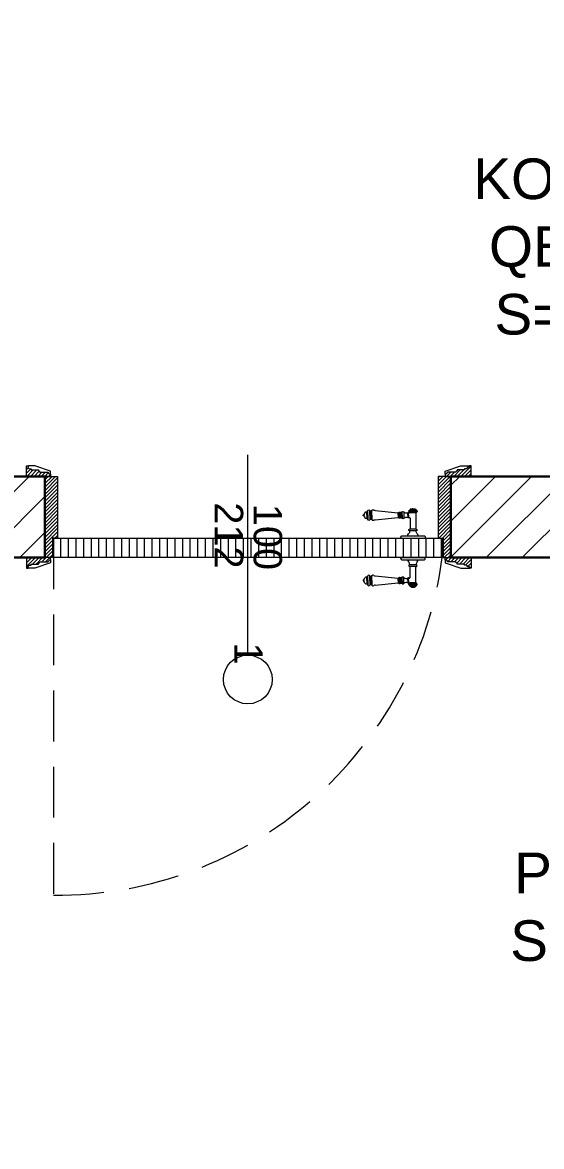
# Model space of a CAD drawing. Header units: centimetres. Extents: x 92587 to 105438, y -55119 to -48334.
# Drawn here: x 94348.6 to 94476.5, y -51627.3 to -51350.6 of the extents above; entities that cross this region are included whole.
import ezdxf

# ---------------------------------------------------------------- set-up
doc = ezdxf.new("R2010")
doc.units = ezdxf.units.CM
doc.header["$LTSCALE"] = 50
doc.header["$MEASUREMENT"] = 0
doc.linetypes.add('CACHE', pattern=[0.375, 0.25, -0.125])
doc.layers.get('0').update_dxf_attribs({"color": 8})
doc.layers.add('DEMOL', color=7, linetype='Continuous', lineweight=60, true_color=0xa87e00)
for name, color, linetype, lineweight in [('door', 44, 'Continuous', 5), ('MACONNERIE COUPE', 7, 'Continuous', 30), ('MACONNERIE HACHURE', 253, 'Continuous', 13)]:
    doc.layers.add(name, color=color, linetype=linetype, lineweight=lineweight)
doc.styles.add('GENERATED_STYLE_1', font='arial.ttf')
doc.styles.add('RS_TEXT_1.50', font='arial.ttf', dxfattribs={"height": 12.5})

# ---------------------------------------------------------------- blocks, each defined once
blk = doc.blocks.new('door900')
at = {"color": 0}
for p, q in [((-9.285499723176144, 67.71276434045467), (9.285499723176144, 67.71276434045467)), ((9.285499723176144, 65.21276434045467), (-9.285499723176144, 65.21276434045467)), ((-6.785499723181601, 71.4627643404474), (-6.785499723177054, 70.21276434045285)), ((-5.535499723177054, 71.46276434045285), (-6.785499723181601, 71.4627643404474)), ((-6.785499723177054, 70.21276434045285), (6.785499723176144, 70.21276434045285)), ((-6.785499723177054, 62.71276434045649), (-6.785499723181601, 24.02241026324737)), ((-6.785499723177054, 62.71276434045649), (6.785499723176144, 62.71276434045649)), ((-5.535499723177054, 71.46276434045285), (5.535499723177054, 71.46276434045285)), ((5.535499723177054, 71.46276434045285), (6.785499723171597, 71.4627643404474)), ((6.785499723171597, 71.4627643404474), (6.785499723176144, 70.21276434045285)), ((8.736337378351891, 62.71276434045103), (6.785499723176144, 62.71276434045649)), ((10.53549972317978, 56.82437206168834), (10.53549972316978, 62.54915016591258)), ((10.53549972317978, 56.82437206168834), (10.53549972316978, 51.09959395744409)), ((12.73509367235602, 56.82437206168288), (12.73509367235602, 62.54915015437291)), ((12.73509367235602, 56.82437206168288), (12.73509367235056, 51.09959396899831)), ((22.50000000000728, 63.82744621770325), (22.50000000000273, 49.82129790567888)), ((26.50000000000273, 56.82437206168288), (26.50000000000273, 63.8274462176978)), ((26.50000000000273, 63.8274462176978), (29.08375511653867, 63.82744621770325)), ((26.50000000000273, 63.8274462176978), (29.08375511653867, 63.82744621770325)), ((26.50000000000273, 56.82437206168288), (26.50000000000273, 49.82129790566796)), ((29.08375511653867, 63.82744621770325), (29.08375511653867, 62.8005675992199)), ((29.08375511653412, 62.80054264028513), (29.08375511652866, 56.82437206167833)), ((29.08375511653867, 50.84822637988691), (29.08375511652866, 56.82437206167833)), ((31.13751235350628, 62.8005675992199), (31.13751235349628, 56.82437206167833)), ((31.13751235350628, 50.84817652415768), (31.13751235349628, 56.82437206167833)), ((34.13751235349355, 56.82437206168288), (34.13751235349355, 62.80056759921536)), ((34.13751235349355, 62.80056759921536), (34.13751235349355, 56.82437206168288)), ((34.13751235349355, 50.84817652415222), (34.13751235349355, 56.82437206168288)), ((34.13751235349355, 56.82437206168288), (34.13751235349355, 50.84817652415222)), ((92.83399291284786, 68.11265004267989), (36.19126959046116, 62.80056759921536)), ((36.19126959046207, 56.82437206168288), (36.19126959046116, 62.80056759921536)), ((36.19126959046207, 56.82437206168288), (36.19126959046207, 50.84817652415222)), ((101.2130467468287, 67.32395984730283), (103.2130467468187, 67.97362984738811)), ((101.2130467468232, 56.82437206167833), (101.2130467468287, 67.32395984730283)), ((101.2130467468232, 56.82437206167833), (101.2130467468241, 46.32478427606839)), ((103.2130467468187, 67.97362984738811), (103.2130467468187, 67.74015826514551)), ((103.2130467468296, 56.82437206168834), (103.2130467468187, 67.97362984738811)), ((103.2130467468296, 56.82437206168834), (103.2130467468296, 46.27179018377865)), ((106.5262847616641, 67.97362984738811), (105.4738921911639, 67.32146131955597)), ((105.4738921911685, 56.82437206168288), (105.4738921911639, 67.32146131955597)), ((105.4738921911685, 56.82437206168288), (105.4738921911739, 46.32728280380979)), ((106.526284761675, 56.82437206168834), (106.5262847616641, 67.97362984738811)), ((106.526284761675, 56.82437206168834), (106.5262847616641, 45.67511427596855)), ((110.7262847616867, 67.97362984739812), (111.7786773322086, 67.32146131956688)), ((110.7262847616767, 56.82437206167833), (110.7262847616867, 67.97362984739812)), ((110.7262847616767, 56.82437206167833), (110.7262847616867, 45.67511427597856)), ((111.7786773322032, 56.82437206168288), (111.7786773322086, 67.32146131956688)), ((111.7786773322086, 66.15403410790532), (113.278677332205, 66.15403410789986)), ((111.7786773322032, 56.82437206168288), (111.7786773321977, 46.3272828038007)), ((113.2786773322096, 56.82437206168834), (113.278677332205, 66.15403410789986)), ((113.2786773322096, 56.82437206168834), (113.278677332205, 47.4947100154659)), ((120.5213133279221, 56.82437206168834), (120.5213133279176, 58.61525340795743)), ((120.5213133279221, 56.82437206168834), (120.5213133279176, 55.03349071541015)), ((6.785499723145222, 49.08812644161208), (6.785499723150679, 24.022410272446)), ((8.736337378351891, 50.93597978290563), (8.652516908218786, 50.93597978291109)), ((26.50000000000273, 49.82129790566796), (29.08375511653867, 49.82129790567342)), ((26.50000000000273, 49.82129790566796), (29.08375511653867, 49.82129790567342)), ((29.08375511653867, 50.84817652415768), (29.08375511653867, 49.82129790567342)), ((29.08375511653867, 49.82129790567342), (29.08375511653867, 49.82129790567342)), ((92.83399291284786, 45.53609408068587), (36.19126959046207, 50.84817652415222)), ((101.2130467468241, 46.32478427606839), (103.2130467468187, 45.67511427596855)), ((103.2130467468241, 45.90858585822571), (103.2130467468187, 45.67511427596855)), ((106.5262847616641, 45.67511427596855), (105.4738921911639, 46.3272828038007)), ((110.7262847616867, 45.67511427597856), (111.7786773321977, 46.3272828038007)), ((111.7786773321977, 47.49471001546044), (113.278677332205, 47.4947100154659)), ((-30.00000000001, 2.999999999992724), (-30, 0)), ((30, 0), (-30, 0)), ((27.00000000000728, 5.999999999996362), (-27.00000000000273, 5.999999999990905)), ((-8.347589395106297, 22.32241484753104), (8.347589395120849, 22.32241484753649)), ((-8.34758939510084, 18.32241484753649), (8.347589395116302, 18.32241484753104)), ((30, 3.000000000003638), (30, 0))]:
    blk.add_line(p, q, dxfattribs=at)
for centre, radius, start, end in [((-9.285499723181601, 66.46276434044921), 1.25, 89.99999999978505, 269.999999999785), ((-6.780470553868327, 67.70773517114685), 2.505034217662288, 90.11502851643604, 179.8849714834727), ((-6.78047055387924, 65.2177935097634), 2.505034217662288, 180.1150285164751, 269.8849714836356), ((-5.456968210637569e-12, 64.00637802466008), 9.286520019667458, 53.41040895575896, 126.5895910440119), ((6.78047055387924, 67.70773517114685), 2.505034217662288, 0.1150285164751444, 89.8849714836356), ((6.780470553868327, 65.2177935097634), 2.505034217662288, 270.115028516436, 359.8849714834727), ((8.635037403286333, 64.85851658830143), 2.148142079592287, 272.7029005254295, 297.6142481870546), ((9.285499723170688, 66.46276434045012), 1.25, 269.999999999785, 89.99999999978505), ((9.97577731706042, 62.51285914865912), 0.5608976825121981, 3.709724643179862, 127.9634190973393), ((11.63529669775016, 62.54894713004069), 1.099796993323537, 0.01057695158339848, 179.9894230482082), ((16.66680270235247, 70.45103467341323), 8.825990864717637, 243.5466239786049, 311.3694125343657), ((24.49999999999181, 63.68243879618421), 2.00524989771637, 4.146900324439023, 175.8530996751424), ((30.11063373501747, 62.80056759920444), 1.026878618482442, 2.605510395054913e-10, 180.0013926094545), ((32.63751235349264, 62.80056759920444), 1.476195537529748, 2.08440831604393e-10, 180.0000000002084), ((32.63751235349264, 62.80056759920444), 1.476195537529748, 1.563306237032948e-10, 2.08440831604393e-10), ((35.1643909719678, 62.80056759920444), 1.026878618482442, 2.605510395054913e-10, 180.0000000001563), ((93.11027009681675, 72.50099817818409), 4.397036324698803, 266.3975847269235, 315.6468331343461), ((98.32222912450288, 67.40540978926765), 2.891964837015649, 358.386095489135, 135.6468331343461), ((104.3486079428685, 67.55855610236722), 1.149990684957992, 170.9140341490689, 348.1019404226767), ((108.6262847616754, 67.97362984739266), 2.100000000000364, 2.605510395054913e-10, 180.0000000001563), ((115.4725163505027, 62.46684932231983), 2.84333672994199, 13.45677407025953, 140.4952640486832), ((127.8975216528715, 65.18161544661871), 9.87550300875637, 191.9991449855419, 221.6757422700475), ((120.5213133279121, 56.82437206167924), 1.790881346270908, 2.08440831604393e-10, 89.99999999978505), ((120.5213133279121, 56.82437206167924), 1.790881346270908, 269.999999999785, 2.08440831604393e-10), ((8.694427143283065, 49.02651834437074), 1.909921321166609, 88.7426328451294, 178.151496427214), ((8.635037403281785, 48.79022753504978), 2.148142079592287, 62.38575181249673, 87.29709947475273), ((9.975777317054963, 51.13588497471392), 0.5608976825121981, 232.0365809029687, 356.2902753571334), ((11.63529669775562, 51.09979699332143), 1.099796993323537, 180.0105769515834, 359.9894230482082), ((16.66680270234701, 43.19770944994889), 8.825990864716415, 48.63058746577654, 116.4533760212786), ((24.49999999999272, 49.96630532717245), 2.005249897716403, 184.146900324439, 355.8530996751423), ((30.11063373502748, 50.84817652415222), 1.026878618482442, 179.9972182470965, 1.563306237032948e-10), ((32.63751235349173, 50.84817652414222), 1.476195537529748, 180.0000000002084, 2.08440831604393e-10), ((35.16439097197781, 50.84817652415222), 1.026878618482442, 180.0000000002605, 1.563306237032948e-10), ((93.11027009681129, 41.14774594518803), 4.397036324698803, 44.35316686586579, 93.60241527341134), ((98.32222912449743, 46.24333433410538), 2.891964837015649, 224.3531668658658, 1.613904511125605), ((104.3486079428585, 46.09018802098035), 1.149990684957992, 11.89805957753534, 189.0859658506142), ((108.6262847616699, 45.67511427597856), 2.100000000000364, 180.0000000002605, 1.563306237032948e-10), ((115.4725163505072, 51.18189480104229), 2.84333672994199, 219.5047359509873, 346.5432259293108), ((127.897521652877, 48.46712867674432), 9.87550300875637, 138.3242577299524, 168.0008550146164), ((-26.99999999999727, 3.000000000003638), 3, 89.99999999978505, 180.0000000002084), ((-6.785499723181601, 6.000000000001819), 6, 130.5908474624641, 180.0000000002084), ((-16.56700278083463, 16.56475492574646), 8.405243887357722, 314.3689481486097, 12.07047553649747), ((-8.347589395116302, 20.32241484752649), 2, 89.99999999978505, 269.999999999785), ((-8.49866074786405, 24.02891431885291), 1.713173371042532, 275.0590375105622, 359.7824762931518), ((8.498660747859503, 24.02891431884746), 1.713173371042532, 180.2175237064833, 264.9409624892886), ((16.56700278082462, 16.56475492575555), 8.405243887357722, 167.9295244636608, 225.6310518517308), ((8.347589395110845, 20.32241484753104), 2, 269.999999999785, 89.99999999978505), ((6.785499723170688, 6.000000000001819), 6, 2.08440831604393e-10, 49.40915253775632), ((26.99999999999181, 2.999999999989086), 3, 2.08440831604393e-10, 89.99999999978505)]:
    blk.add_arc(centre, radius, start, end, dxfattribs=at)

msp = doc.modelspace()

# ---------------------------------------------------------------- hatches: boundary and pattern name
at = {"layer": 'door'}
h = msp.add_hatch(dxfattribs=at)
h.set_pattern_fill('ANSI31', color=256, scale=5, angle=1080)
h.set_pattern_definition([(44.99999999999989, (-51735.14908536298, 2262.607980842171), (-0.4419417382415918, 0.4419417382415926), [])])
edge = h.paths.add_edge_path()
edge.add_line((94350.35596935105, -51460.47658897771), (94350.77501697009, -51460.47658897771))
edge.add_line((94350.77501697009, -51460.47658897771), (94350.77501697009, -51460.79087469198))
edge.add_line((94350.77501697009, -51460.79087469198), (94352.53692173198, -51460.79087469198))
edge.add_line((94352.53692173198, -51460.79087469198), (94352.53692173198, -51461.0003985015))
edge.add_arc((94352.53692173198, -51461.31468421579), 0.3142857142956927, 0, 90, ccw=False)
edge.add_line((94352.85120744628, -51461.31468421579), (94354.94644554154, -51461.31468421579))
edge.add_line((94354.94644554154, -51461.31468421579), (94354.94644554154, -51461.52420802532))
edge.add_arc((94354.94644554156, -51461.8384937396), 0.3142857142811408, 2.65288235823391e-09, 90.00000000265288, ccw=False)
edge.add_line((94355.26073125584, -51461.83849373958), (94355.47025506533, -51461.83849373958))
edge.add_line((94355.47025506533, -51461.83849373958), (94355.47025506533, -51462.36230326343))
edge.add_line((94355.47025506533, -51462.36230326343), (94349.6083455185, -51462.36230138146))
edge.add_line((94349.6083455185, -51462.36230138146), (94349.6083455185, -51459.7432537624))
edge.add_line((94349.6083455185, -51459.7432537624), (94350.01787411296, -51459.74325564437))
edge.add_line((94350.01787411296, -51459.74325564437), (94350.01787411296, -51460.05754135864))
edge.add_line((94350.01787411296, -51460.05754135864), (94349.936921732, -51460.05754135864))
edge.add_arc((94350.35596935106, -51460.05754135866), 0.419047619056073, 179.9999999980103, 269.9999999980104)
h.paths.add_polyline_path([(94354.10835015753, -51462.36230326343), (94357.25120730037, -51462.36230326343), (94357.25120759508, -51477.54326546979), (94355.9940647379, -51477.54326546979), (94355.9940647379, -51482.36231308882), (94354.10835045218, -51482.36231308882)])
edge = h.paths.add_edge_path()
edge.add_line((94350.35596949983, -51484.24802737454), (94350.77501711887, -51484.24802737454))
edge.add_line((94350.77501711887, -51484.24802737454), (94350.77501711887, -51483.93374166027))
edge.add_line((94350.77501711887, -51483.93374166027), (94352.53692188076, -51483.93374166027))
edge.add_line((94352.53692188076, -51483.93374166027), (94352.53692188076, -51483.72421785075))
edge.add_arc((94352.53692188076, -51483.40993213646), 0.3142857142956927, 270, 360)
edge.add_line((94352.85120759506, -51483.40993213646), (94354.94644569032, -51483.40993213646))
edge.add_line((94354.94644569032, -51483.40993213646), (94354.94644569032, -51483.20040832693))
edge.add_arc((94354.94644569034, -51482.88612261265), 0.3142857142811408, 269.9999999973471, 359.9999999973471)
edge.add_line((94355.26073140462, -51482.88612261267), (94355.47025521411, -51482.88612261267))
edge.add_line((94355.47025521411, -51482.88612261267), (94355.47025521411, -51482.36231308882))
edge.add_line((94355.47025521411, -51482.36231308882), (94349.60834566728, -51482.36231497079))
edge.add_line((94349.60834566728, -51482.36231497079), (94349.60834566728, -51484.98136258985))
edge.add_line((94349.60834566728, -51484.98136258985), (94350.01787426174, -51484.98136070788))
edge.add_line((94350.01787426174, -51484.98136070788), (94350.01787426174, -51484.66707499361))
edge.add_line((94350.01787426174, -51484.66707499361), (94349.93692188078, -51484.66707499361))
edge.add_arc((94350.35596949984, -51484.66707499359), 0.419047619056073, 90.00000000198958, 180.0000000019897, ccw=False)
h = msp.add_hatch(dxfattribs=at)
h.set_pattern_fill('ANSI31', color=256, scale=5, angle=1080)
h.set_pattern_definition([(44.99999999999989, (-51743.14908524162, 2262.607982034264), (-0.4419417382415918, 0.4419417382415926), [])])
h.paths.add_polyline_path([(94454.1083500097, -51462.36229611899), (94450.9654928668, -51462.36229611899), (94450.96549309742, -51477.54326666188), (94452.2226359546, -51477.54326666188), (94452.2226359546, -51482.36231428092), (94454.10835024026, -51482.36231428092)])
edge = h.paths.add_edge_path()
edge.add_line((94457.86073132812, -51460.47658183327), (94457.44168370914, -51460.47658183327))
edge.add_line((94457.44168370914, -51460.47658183327), (94457.44168370914, -51460.79086754754))
edge.add_line((94457.44168370914, -51460.79086754754), (94455.67977894719, -51460.79086754754))
edge.add_line((94455.67977894719, -51460.79086754754), (94455.67977894719, -51461.00039135706))
edge.add_arc((94455.67977894719, -51461.31467707136), 0.3142857142956927, 90, 180)
edge.add_line((94455.3654932329, -51461.31467707136), (94453.27025513769, -51461.31467707136))
edge.add_line((94453.27025513769, -51461.31467707136), (94453.27025513769, -51461.52420088088))
edge.add_arc((94453.27025513767, -51461.83848659516), 0.3142857142811408, 89.99999999734712, 179.9999999973471)
edge.add_line((94452.95596942339, -51461.83848659514), (94452.7464456139, -51461.83848659514))
edge.add_line((94452.7464456139, -51461.83848659514), (94452.7464456139, -51462.36229611899))
edge.add_line((94452.7464456139, -51462.36229611899), (94459.10835516067, -51462.36229423702))
edge.add_line((94459.10835516067, -51462.36229423702), (94459.10835516067, -51459.74324661797))
edge.add_line((94459.10835516067, -51459.74324661797), (94458.69882656627, -51459.74324849994))
edge.add_line((94458.69882656627, -51459.74324849994), (94458.69882656627, -51460.0575342142))
edge.add_line((94458.69882656627, -51460.0575342142), (94458.27977894722, -51460.0575342142))
edge.add_arc((94457.86073132814, -51460.05753421419), 0.4190476190851768, 269.99999999801037, 359.99999999801037, ccw=False)
edge = h.paths.add_edge_path()
edge.add_line((94457.86073141282, -51484.24802856663), (94457.44168379383, -51484.24802856663))
edge.add_line((94457.44168379383, -51484.24802856663), (94457.44168379383, -51483.93374285236))
edge.add_line((94457.44168379383, -51483.93374285236), (94455.67977903188, -51483.93374285236))
edge.add_line((94455.67977903188, -51483.93374285236), (94455.67977903188, -51483.72421904284))
edge.add_arc((94455.67977903188, -51483.40993332855), 0.3142857142956927, 180, 270, ccw=False)
edge.add_line((94455.36549331759, -51483.40993332855), (94453.27025522238, -51483.40993332855))
edge.add_line((94453.27025522238, -51483.40993332855), (94453.27025522238, -51483.20040951903))
edge.add_arc((94453.27025522236, -51482.88612380475), 0.3142857142811408, 180.0000000026529, 270.0000000026529, ccw=False)
edge.add_line((94452.95596950808, -51482.88612380476), (94452.74644569859, -51482.88612380476))
edge.add_line((94452.74644569859, -51482.88612380476), (94452.74644569859, -51482.36231428092))
edge.add_line((94452.74644569859, -51482.36231428092), (94459.10835524536, -51482.36231616289))
edge.add_line((94459.10835524536, -51482.36231616289), (94459.10835524536, -51484.98136378194))
edge.add_line((94459.10835524536, -51484.98136378194), (94458.69882665096, -51484.98136189997))
edge.add_line((94458.69882665096, -51484.98136189997), (94458.69882665096, -51484.6670761857))
edge.add_line((94458.69882665096, -51484.6670761857), (94458.27977903192, -51484.6670761857))
edge.add_arc((94457.86073141283, -51484.66707618572), 0.4190476190851768, 1.989662483318153e-09, 90.00000000198968)
h = msp.add_hatch(dxfattribs=at)
h.set_pattern_fill('ANSI31', color=256, scale=15, angle=584.9999999999999)
h.set_pattern_definition([(270, (141765.5659869261, 46310.04042236711), (1.875, -1.358785974253029e-15), [])])
h.paths.add_polyline_path([(94356.20358854745, -51477.59564642216), (94452.01311236525, -51477.59564761425), (94452.01311236525, -51482.30993332854), (94356.20358854745, -51482.30993213645)])
at = {"layer": 'MACONNERIE HACHURE'}
h = msp.add_hatch(dxfattribs=at)
h.set_pattern_fill('ANSI31', color=256, scale=50, style=0)
h.set_pattern_definition([(45, (0, 5835.283011260326), (-4.419417382415921, 4.419417382415922), [])])
h.paths.add_polyline_path([(93729.1083608018, -50527.36230248495), (93729.1083608018, -50358.362302412), (93801.10836080181, -50358.362302412), (93801.10836080181, -50337.362302412), (93779.1083608018, -50337.362302412), (93779.1083608018, -50332.362302412), (93959.1083608018, -50332.362302412), (93959.1083608018, -50344.362302412), (93909.1083608018, -50344.362302412), (93909.10836080178, -50517.36230241202), (93887.10836169586, -50517.362302412), (93887.10836050377, -50505.3623029087), (93897.10836080178, -50505.362302412), (93897.10836080178, -50344.362302412), (93806.10836080181, -50344.362302412), (93806.10836080181, -50363.362302412), (93749.1083608018, -50363.362302412), (93749.1083608018, -50505.362302412), (93805.10836331696, -50505.3623048205), (93805.10836212487, -50517.36230243632), (93741.1083608322, -50517.362302412), (93741.10836077141, -50527.36230248495)])
h.paths.add_polyline_path([(94298.94169413511, -51192.362302412), (94249.1083608018, -51192.362302412), (94249.1083608018, -51152.362302412), (94298.94169413511, -51152.362302412)])
h.paths.add_polyline_path([(94459.1083608018, -51192.362302412), (94419.1083608018, -51192.362302412), (94419.1083608018, -51152.362302412), (94459.1083608018, -51152.362302412)])
h.paths.add_polyline_path([(94319.1083608018, -51547.36238069562), (94229.1083608018, -51547.36238069562), (94229.1083608018, -51487.362302412), (94076.1083608019, -51487.362302412), (94076.1083608019, -51547.362302412), (94064.1083608019, -51547.362302412), (94064.10836080178, -51427.36231648677), (94084.10836080178, -51427.36231827491), (94084.108363964, -51462.36230345347), (94249.10836137329, -51462.362302412), (94249.10836080191, -51511.36224146494), (94319.10843759376, -51511.36224146494), (94319.10843759375, -51462.36231492895), (94354.10835045218, -51462.36231492895), (94354.10835045218, -51482.36231492895), (94344.10836080178, -51482.36231492895), (94344.10836080178, -51532.362302412), (94319.10836259375, -51532.36243996853), (94319.10843759376, -51516.36238069562), (94249.10836108754, -51516.36238069562), (94249.1083608018, -51542.36238069562), (94319.10843759376, -51542.36238069562)])
h.paths.add_polyline_path([(93749.1083608018, -49932.362302412), (93849.1083608018, -49932.362302412), (93849.1083608018, -49907.362302412), (93749.1083608018, -49907.362302412)])
h.paths.add_polyline_path([(93514.1083608018, -51940.4737953298), (93489.1083608018, -51940.4737953298), (93489.1083608018, -51987.36230777639), (93514.1083608018, -51987.36230777639)])
h.paths.add_polyline_path([(93514.1083608018, -50042.362233491), (93489.1083608018, -50042.362233491), (93489.1083608018, -50022.36230777644), (93514.1083608018, -50022.36230777644)])
h.paths.add_polyline_path([(94196.6083608018, -51192.362302412), (94214.1083608018, -51192.362302412), (94214.1083608018, -51172.36230241202), (94196.6083608018, -51172.36230241202)])
h.paths.add_polyline_path([(93874.10836165593, -51305.36230572766), (93864.10836115593, -51305.3623042274), (93864.10836030179, -51317.3623174477), (93904.10836013124, -51317.3623176041), (93904.10836013124, -51305.36230386708), (93894.1083608018, -51305.36230274453), (93894.1083608018, -50987.362302412), (94064.10836080178, -50987.362302412), (94064.1083608018, -51305.36230151818), (93986.09647495477, -51305.36229577695), (93986.09647495477, -51317.36231007524), (94064.1083608018, -51317.36231715757), (94064.10835377578, -51327.36231589073), (94084.10836647465, -51327.36231887096), (94084.1083639639, -51192.362302412), (94096.6083608018, -51192.362302412), (94096.6083608018, -51172.362302412), (94084.1083608018, -51172.362302412), (94084.1083608018, -50957.362302412), (94063.1083608018, -50957.362302412), (94063.1083608018, -50627.36227603092), (93965.09647551079, -50627.36228495293), (93965.09647551079, -50639.36230608098), (94043.1083608018, -50639.36229850005), (94043.10836080178, -50957.362302412), (93873.1083608018, -50957.362302412), (93873.1083608018, -50639.36229841666), (93883.1083608018, -50639.36230640735), (93883.1083621429, -50627.36228061342), (93843.1083608018, -50627.36228061342), (93843.1083608018, -50639.362302412), (93853.1083608018, -50639.362302412), (93853.1083608018, -50957.362302412), (93514.10836103409, -50957.362302412), (93514.1083605695, -50912.36230509423), (93489.1083618624, -50912.362302412), (93489.10835974119, -50962.362302412), (93379.10836898869, -50962.36230799832), (93379.10836734633, -50982.36230219007), (93489.10835974119, -50982.36230032906), (93489.1083618624, -51032.36229972979), (93514.1083605695, -51032.36229972979), (93514.10836103409, -50987.362302412), (93874.1083608018, -50987.362302412)])
h.paths.add_polyline_path([(93706.1083608018, -50332.362302412), (93706.1083608018, -50352.36230241202), (93404.10836816751, -50352.36230241202), (93404.10836816751, -50417.36230998344), (93379.10836816751, -50417.36230998344), (93379.10836816751, -50327.362302412), (93489.1083608018, -50327.362302412), (93489.1083608018, -50312.362233491), (93514.1083608018, -50312.362233491), (93514.1083608018, -50332.362302412)])
h.paths.add_polyline_path([(94149.10839207916, -50235.36230241202), (94174.10836080177, -50235.362302412), (94174.1083608018, -50513.36230241202), (94226.1083608018, -50513.362302412), (94226.10835986081, -50535.36230233594), (94214.10835986081, -50535.36230263396), (94214.1083608018, -50525.36230241517), (94089.1083608018, -50525.36230241517), (94089.1083608018, -50513.36230241517), (94149.10851438573, -50513.36230241517)])
h.paths.add_polyline_path([(94174.10836080177, -50162.36230241047), (94174.10836080177, -50142.36230241202), (94224.1083608018, -50142.362302412), (94224.1083608018, -50022.36230241199), (94249.10836080178, -50022.36230241199), (94249.10836080178, -50137.36230290229), (94266.60836083932, -50137.3623029023), (94266.60836015036, -50162.36230226301)])
h.paths.add_polyline_path([(93514.1083608018, -49972.36230151792), (93514.1083608018, -49932.362302412), (93569.1083608018, -49932.362302412), (93569.1083608018, -49907.36230241202), (93489.1083608018, -49907.36231492896), (93489.1083608018, -49972.36231403486)])
h.paths.add_polyline_path([(94089.10851438598, -49932.362302412), (94029.10828430935, -49932.362302412), (94029.10828430935, -49907.36230241202), (94114.10853316607, -49907.36230241202), (94114.10855194616, -49972.36230241197), (94114.10834668913, -49972.36230241197), (94114.10834668913, -50022.36229972978), (94089.10851438607, -50022.3623050942)])
h.paths.add_polyline_path([(93514.10836125838, -51612.362302412), (93514.1083603452, -51670.4737953298), (93489.10836080178, -51670.47379835966), (93489.1083608018, -51617.362302412), (93379.10836816748, -51617.362302412), (93379.10836816751, -51527.36222711409), (93404.10836121804, -51527.36222472502), (93404.10836121804, -51592.36230241202), (93737.10835932271, -51592.36230241202), (93737.10835932271, -51419.36230255166), (93749.10835887362, -51419.36230255166), (93749.10835951682, -51427.362302412), (93805.10836331696, -51427.36230121991), (93805.10836331696, -51439.362302412), (93749.10835887362, -51439.362302412), (93749.10835887361, -51587.362302412), (93897.10836080178, -51587.362302412), (93897.10836080178, -51439.36230106815), (93887.10836050377, -51439.36230106815), (93887.10836050377, -51427.36230106815), (93909.10836080178, -51427.36230106815), (93909.10836080178, -51600.362302412), (93958.97459387613, -51600.362302412), (93958.97459387613, -51612.362302412)])
h.paths.add_polyline_path([(93749.10836055098, -51285.36230241199), (93749.10836055098, -51305.36230386708), (93772.1083631985, -51305.36231519943), (93772.1083631985, -51317.36232893645), (93749.10835932271, -51317.3623176041), (93749.10836078721, -51327.3623010709), (93737.10835965749, -51327.36230375311), (93737.10835922835, -51297.36230241199), (93514.1083608018, -51297.36230241199), (93514.10836080178, -51285.36230241199)], flags=17)
h.paths.add_polyline_path([(93729.10800314142, -50647.36228061342), (93514.10836162136, -50647.36228061342), (93514.10835998223, -50659.362302412), (93741.1083608018, -50659.362302412), (93741.1083608018, -50639.36230462776), (93751.1083593227, -50639.36230462776), (93751.1083593227, -50627.36228061342), (93741.10800166232, -50627.36228061342), (93741.1083608018, -50619.3623000153), (93729.1083608018, -50619.3623000153)])
h.paths.add_polyline_path([(94314.10857327547, -50647.36227602903), (94314.10814832809, -50635.36227602905), (94226.10836256758, -50635.36227373684), (94226.10836256758, -50627.36230001532), (94214.1083608018, -50627.36230001532), (94214.1083608018, -50647.36227602903)])
h.paths.add_polyline_path([(93404.1083608018, -51297.36231738084), (93379.10836816751, -51297.36231738084), (93379.10836816751, -51347.36222591955), (93404.1083608018, -51347.36222591955)])
h.paths.add_polyline_path([(93404.10836816751, -50647.36226564458), (93379.1083608018, -50647.36226564458), (93379.10836080181, -50597.36230998344), (93404.10836802675, -50597.36230998344)])
h.paths.add_polyline_path([(93514.1083608018, -51247.36231738084), (93489.1083608018, -51247.36231738084), (93489.1083608018, -51192.47369289155), (93514.1083608018, -51192.47369289155)], flags=17)
h.paths.add_polyline_path([(93514.1083608018, -50697.36228061342), (93489.1083608018, -50697.36228061342), (93489.1083608018, -50752.25088196558), (93514.1083608018, -50752.25088196558)], flags=17)
h.paths.add_polyline_path([(94659.27502746848, -51192.362302412), (94709.1083608018, -51192.362302412), (94709.1083608018, -51152.362302412), (94659.27502746848, -51152.362302412)])
h.paths.add_polyline_path([(94499.1083608018, -51192.362302412), (94539.1083608018, -51192.362302412), (94539.1083608018, -51152.362302412), (94499.1083608018, -51152.362302412)])
h.paths.add_polyline_path([(94344.1083608018, -52012.36230241199), (94364.10836124883, -52012.36230241199), (94364.10836124883, -52037.362302412), (94344.1083608018, -52037.362302412)])
h.paths.add_polyline_path([(94029.10853413465, -52012.36229623477), (94029.1085321975, -52037.36229617723), (94209.1083608018, -52037.36230604583), (94209.1083608018, -52012.36230598828)])
h.paths.add_polyline_path([(94639.1083608018, -51547.36238069562), (94729.1083608018, -51547.36238069562), (94729.1083608018, -51487.362302412), (94882.10836080169, -51487.362302412), (94882.10836080169, -51547.362302412), (94894.10836080169, -51547.362302412), (94894.10836080181, -51427.36231648677), (94874.10836080181, -51427.36231827491), (94874.10835763959, -51462.36230345347), (94709.1083602303, -51462.362302412), (94709.10836080168, -51511.36224146494), (94639.1083608018, -51511.36224146494), (94639.10828400984, -51462.36231492895), (94454.10835045218, -51462.36231492895), (94454.10835045218, -51482.36231492895), (94614.10836080181, -51482.36231492895), (94614.10836080181, -51532.362302412), (94639.10843400985, -51532.36243996822), (94639.1083608018, -51516.36238069562), (94709.10836080174, -51516.36238069562), (94709.1083608018, -51542.36238069562), (94639.10828400982, -51542.36238069562)])
h.paths.add_polyline_path([(95209.1083608018, -49932.362302412), (95109.1083608018, -49932.362302412), (95109.1083608018, -49907.362302412), (95209.1083608018, -49907.362302412)])
h.paths.add_polyline_path([(95444.1083608018, -51940.4737953298), (95469.1083608018, -51940.4737953298), (95469.1083608018, -51987.36230777639), (95444.1083608018, -51987.36230777639)])
h.paths.add_polyline_path([(95444.1083608018, -50042.362233491), (95469.1083608018, -50042.362233491), (95469.1083608018, -50022.36230777644), (95444.1083608018, -50022.36230777644)])
h.paths.add_polyline_path([(94761.6083608018, -51192.362302412), (94744.1083608018, -51192.362302412), (94744.1083608018, -51172.36230241202), (94761.6083608018, -51172.36230241202)])
h.paths.add_polyline_path([(94464.1083608018, -50162.362302412), (94446.6083608018, -50162.362302412), (94446.60836080181, -50137.36230255225), (94464.1083608018, -50137.36230255225), (94464.10836080181, -49972.362302412), (94494.1083608018, -49972.362302412), (94494.1083608018, -50137.362302412), (94511.71975682519, -50137.36230330708), (94511.71975682519, -50162.36230241202), (94494.1083608018, -50162.362302412), (94494.1083608018, -50635.36228111465), (94562.10836066521, -50635.36228114093), (94562.10836093838, -50647.36227602903), (94494.1083608018, -50647.36227602903), (94494.1083608018, -50822.362302412), (94464.1083608018, -50822.36231194876), (94464.10836077003, -50647.36227570812), (94396.10794008672, -50647.36227634994), (94396.10878151686, -50635.36228111465), (94464.1083608018, -50635.36228111465)])
h.paths.add_polyline_path([(95084.10835994766, -51305.36230572766), (95094.10836044766, -51305.3623042274), (95094.1083613018, -51317.3623174477), (95054.10836147235, -51317.3623176041), (95054.10836147235, -51305.36230386708), (95064.1083608018, -51305.36230274453), (95064.1083608018, -50987.362302412), (94894.10836080181, -50987.362302412), (94894.1083608018, -51305.36230151818), (94972.12024664882, -51305.36229577695), (94972.12024664882, -51317.36231007524), (94894.1083608018, -51317.36231715757), (94894.10836782781, -51327.36231589073), (94874.10835512893, -51327.36231887096), (94874.10835763969, -51192.362302412), (94861.6083608018, -51192.362302412), (94861.6083608018, -51172.362302412), (94874.1083608018, -51172.362302412), (94874.1083608018, -50957.362302412), (94895.1083608018, -50957.362302412), (94895.1083608018, -50627.36227603092), (94993.1202460928, -50627.36229678431), (94993.1202460928, -50639.36231791235), (94915.1083608018, -50639.36229850005), (94915.10836080181, -50957.362302412), (95085.1083608018, -50957.362302412), (95085.1083608018, -50639.36229841666), (95075.1083608018, -50639.36230640735), (95075.10835946069, -50627.36228061342), (95115.1083608018, -50627.36228061342), (95115.1083608018, -50639.362302412), (95105.1083608018, -50639.362302412), (95105.1083608018, -50957.362302412), (95444.1083605695, -50957.362302412), (95444.10836103409, -50912.36230509423), (95469.10835974119, -50912.362302412), (95469.1083618624, -50962.362302412), (95579.1083526149, -50962.36230799832), (95579.10835425726, -50982.36230219007), (95469.1083618624, -50982.36230032906), (95469.10835974119, -51032.36229972979), (95444.10836103409, -51032.36229972979), (95444.1083605695, -50987.362302412), (95084.1083608018, -50987.362302412)])
h.paths.add_polyline_path([(95229.1083608018, -50358.362302412), (95157.10836080178, -50358.362302412), (95157.10836080178, -50337.362302412), (95179.1083608018, -50337.362302412), (95179.1083608018, -50332.362302412), (94999.1083608018, -50332.362302412), (94999.1083608018, -50344.362302412), (95049.1083608018, -50344.362302412), (95049.10836080181, -50517.36230241202), (95071.10835990772, -50517.362302412), (95071.10836109982, -50505.3623029087), (95061.10836080181, -50505.362302412), (95061.10836080181, -50344.362302412), (95152.10836080178, -50344.362302412), (95152.10836080178, -50363.362302412), (95209.1083608018, -50363.362302412), (95209.1083608018, -50505.362302412), (95153.10835828663, -50505.3623048205), (95153.10835947872, -50517.36230243632), (95217.1083607714, -50517.362302412), (95217.10836083218, -50527.36230248495), (95229.1083608018, -50527.36230248495)])
h.paths.add_polyline_path([(95252.1083608018, -50332.362302412), (95252.1083608018, -50352.36230241202), (95554.1083608018, -50352.36230241202), (95554.1083608018, -50417.36230998344), (95579.10835343608, -50417.36230998344), (95579.10835343608, -50327.362302412), (95469.1083608018, -50327.362302412), (95469.1083608018, -50312.362233491), (95444.1083608018, -50312.362233491), (95444.1083608018, -50332.362302412)])
h.paths.add_polyline_path([(94809.10832952443, -50235.36230241202), (94784.10836080182, -50235.362302412), (94784.1083608018, -50513.36230241202), (94732.1083608018, -50513.362302412), (94732.10836174278, -50535.36230233594), (94744.10836174278, -50535.36230263396), (94744.1083608018, -50525.36230241517), (94869.1083608018, -50525.36230241517), (94869.1083608018, -50513.36230241517), (94809.10820721785, -50513.36230241517)])
h.paths.add_polyline_path([(94784.10836080182, -50162.36230241047), (94784.10836080182, -50142.36230241202), (94734.1083608018, -50142.362302412), (94734.1083608018, -50022.36230241199), (94709.10836080181, -50022.36230241199), (94709.10836080181, -50137.36230290229), (94691.60836036755, -50137.3623029023), (94691.60836105651, -50162.36230226301)])
h.paths.add_polyline_path([(95444.1083608018, -49972.36230151792), (95444.1083608018, -49932.362302412), (95389.1083608018, -49932.362302412), (95389.1083608018, -49907.36230241202), (95469.1083608018, -49907.36231492896), (95469.1083608018, -49972.36231403486)])
h.paths.add_polyline_path([(94869.1082072176, -49932.362302412), (94929.10843729424, -49932.362302412), (94929.10843729424, -49907.36230241202), (94844.10818843752, -49907.36230241202), (94844.10816965743, -49972.36230241197), (94844.10837491446, -49972.36230241197), (94844.10837491446, -50022.36229972978), (94869.10820721752, -50022.3623050942)])
h.paths.add_polyline_path([(93514.1083608018, -52012.36230241199), (93569.1083608018, -52012.36230241199), (93569.1083608018, -52037.362302412), (93514.1083608018, -52037.36230241202)])
h.paths.add_polyline_path([(93749.10853510322, -52012.36229883571), (93749.10853316607, -52037.36229877817), (93849.10853413465, -52037.3623034449), (93849.10853413465, -52012.36230338734)])
h.paths.add_polyline_path([(94464.10836124883, -52012.36230241199), (94614.10836080181, -52012.36230241199), (94614.10836080181, -52037.362302412), (94464.10836124883, -52037.362302412)])
h.paths.add_polyline_path([(94749.10834852925, -52012.36230241199), (95444.10812460384, -52012.36230241199), (95444.10812460384, -52037.362302412), (94749.10834852925, -52037.362302412)])
h.paths.add_polyline_path([(95444.10836034521, -51612.362302412), (95444.10836125839, -51670.4737953298), (95469.10836080181, -51670.47379835966), (95469.1083608018, -51617.362302412), (95579.10835343611, -51617.362302412), (95579.10835343608, -51527.36222711409), (95554.10836038555, -51527.36222472502), (95554.10836038555, -51592.36230241202), (95221.10836228088, -51592.36230241202), (95221.10836228088, -51419.36230255166), (95209.10836272997, -51419.36230255166), (95209.10836208677, -51427.362302412), (95153.10835828663, -51427.36230121991), (95153.10835828663, -51439.362302412), (95209.10836272997, -51439.362302412), (95209.10836272998, -51587.362302412), (95061.10836080181, -51587.362302412), (95061.10836080181, -51439.36230106815), (95071.10836109982, -51439.36230106815), (95071.10836109982, -51427.36230106815), (95049.10836080181, -51427.36230106815), (95049.10836080181, -51600.362302412), (94999.24212772746, -51600.362302412), (94999.24212772746, -51612.362302412)])
h.paths.add_polyline_path([(95209.10836105261, -51285.36230241199), (95209.10836105261, -51305.36230386708), (95186.1083584051, -51305.36231519943), (95186.1083584051, -51317.36232893645), (95209.10836228088, -51317.3623176041), (95209.10836081638, -51327.3623010709), (95221.1083619461, -51327.36230375311), (95221.10836237523, -51297.36230241199), (95444.1083608018, -51297.36230241199), (95444.10836080181, -51285.36230241199)], flags=17)
h.paths.add_polyline_path([(95229.10871846217, -50647.36228061342), (95444.10835998223, -50647.36228061342), (95444.10836162136, -50659.362302412), (95217.1083608018, -50659.362302412), (95217.1083608018, -50639.36230462776), (95207.1083622809, -50639.36230462776), (95207.1083622809, -50627.36228061342), (95217.10871994127, -50627.36228061342), (95217.1083608018, -50619.3623000153), (95229.1083608018, -50619.3623000153)])
h.paths.add_polyline_path([(94644.10814832812, -50647.36227602903), (94644.1085732755, -50635.36227602905), (94732.108359036, -50635.36227373684), (94732.108359036, -50627.36230001532), (94744.1083608018, -50627.36230001532), (94744.1083608018, -50647.36227602903)])
h.paths.add_polyline_path([(95554.1083608018, -51297.36231738084), (95579.10835343608, -51297.36231738084), (95579.10835343608, -51347.36222591955), (95554.1083608018, -51347.36222591955)])
h.paths.add_polyline_path([(95554.1083608018, -50647.36228061342), (95579.10835785509, -50647.36228061342), (95579.10835343608, -50597.36230998344), (95554.1083608018, -50597.36230998344)])
h.paths.add_polyline_path([(95444.1083608018, -51247.36231738084), (95469.1083608018, -51247.36231738084), (95469.1083608018, -51192.47369289155), (95444.1083608018, -51192.47369289155)], flags=17)
h.paths.add_polyline_path([(95444.1083608018, -50697.36228061342), (95469.1083608018, -50697.36228061342), (95469.1083608018, -50752.25088196558), (95444.1083608018, -50752.25088196558)], flags=17)

# ---------------------------------------------------------------- linework, layer by layer
at = {"layer": 'door'}
msp.add_line((94404.10835083674, -51506.35713807145), (94404.10835083674, -51457.03812640536), dxfattribs=at)
at = {"layer": 'door', "linetype": 'CACHE'}
msp.add_line((94356.20358854745, -51477.59564642216), (94356.20358854745, -51565.40516798225), dxfattribs=at)
at = {"layer": 'door'}
for points in [[(94350.35596935105, -51460.47658897771), (94350.77501697009, -51460.47658897771), (94350.77501697009, -51460.79087469198), (94352.53692173198, -51460.79087469198), (94352.53692173198, -51461.0003985015, -0.414213562373095), (94352.85120744628, -51461.31468421579), (94354.94644554154, -51461.31468421579), (94354.94644554154, -51461.52420802532, -0.4142135623730909), (94355.26073125584, -51461.83849373958), (94355.47025506533, -51461.83849373958), (94355.47025506533, -51462.36230326343), (94349.6083455185, -51462.36230138146), (94349.6083455185, -51459.7432537624), (94350.01787411296, -51459.74325564437), (94350.01787411296, -51460.05754135864), (94349.936921732, -51460.05754135864, 0.414213562373095), (94350.35596935105, -51460.47658897771)], [(94457.86073132812, -51460.47658183327), (94457.44168370914, -51460.47658183327), (94457.44168370914, -51460.79086754754), (94455.67977894719, -51460.79086754754), (94455.67977894719, -51461.00039135706, 0.414213562373095), (94455.3654932329, -51461.31467707136), (94453.27025513769, -51461.31467707136), (94453.27025513769, -51461.52420088088, 0.4142135623730909), (94452.95596942339, -51461.83848659514), (94452.7464456139, -51461.83848659514), (94452.7464456139, -51462.36229611899), (94459.10835516067, -51462.36229423702), (94459.10835516067, -51459.74324661797), (94458.69882656627, -51459.74324849994), (94458.69882656627, -51460.0575342142), (94458.27977894722, -51460.0575342142, -0.414213562373095), (94457.86073132812, -51460.47658183327)], [(94350.35596949983, -51484.24802737454), (94350.77501711887, -51484.24802737454), (94350.77501711887, -51483.93374166027), (94352.53692188076, -51483.93374166027), (94352.53692188076, -51483.72421785075, 0.414213562373095), (94352.85120759506, -51483.40993213646), (94354.94644569032, -51483.40993213646), (94354.94644569032, -51483.20040832693, 0.4142135623730909), (94355.26073140462, -51482.88612261267), (94355.47025521411, -51482.88612261267), (94355.47025521411, -51482.36231308882), (94349.60834566728, -51482.36231497079), (94349.60834566728, -51484.98136258985), (94350.01787426174, -51484.98136070788), (94350.01787426174, -51484.66707499361), (94349.93692188078, -51484.66707499361, -0.414213562373095), (94350.35596949983, -51484.24802737454)], [(94457.86073141282, -51484.24802856663), (94457.44168379383, -51484.24802856663), (94457.44168379383, -51483.93374285236), (94455.67977903188, -51483.93374285236), (94455.67977903188, -51483.72421904284, -0.414213562373095), (94455.36549331759, -51483.40993332855), (94453.27025522238, -51483.40993332855), (94453.27025522238, -51483.20040951903, -0.4142135623730909), (94452.95596950808, -51482.88612380476), (94452.74644569859, -51482.88612380476), (94452.74644569859, -51482.36231428092), (94459.10835524536, -51482.36231616289), (94459.10835524536, -51484.98136378194), (94458.69882665096, -51484.98136189997), (94458.69882665096, -51484.6670761857), (94458.27977903192, -51484.6670761857, 0.414213562373095), (94457.86073141282, -51484.24802856663)]]:
    msp.add_lwpolyline(points, format="xyb", dxfattribs=at)
for points in [[(94355.47025528553, -51461.83849373958), (94355.47025528553, -51461.10516040627), (94351.61311242837, -51459.74325564437), (94350.0178743331, -51459.74325575875)], [(94452.7464453937, -51461.83848659514), (94452.7464453937, -51461.10515326184), (94456.60358825086, -51459.74324849994), (94458.69882634607, -51459.74324861432)], [(94354.10835015753, -51462.36230326343), (94357.25120730037, -51462.36230326343), (94357.25120759508, -51477.54326546979), (94355.9940647379, -51477.54326546979), (94355.9940647379, -51482.36231308882), (94354.10835045218, -51482.36231308882), (94354.10835015753, -51462.36230326343)], [(94454.1083500097, -51462.36229611899), (94450.9654928668, -51462.36229611899), (94450.96549309742, -51477.54326666188), (94452.2226359546, -51477.54326666188), (94452.2226359546, -51482.36231428092), (94454.10835024026, -51482.36231428092), (94454.1083500097, -51462.36229611899)], [(94356.20358854745, -51477.59564642216), (94452.01311236525, -51477.59564761425), (94452.01311236525, -51482.30993332854), (94356.20358854745, -51482.30993213645), (94356.20358854745, -51477.59564642216)], [(94355.47025543431, -51482.88612261267), (94355.47025543431, -51483.61945594598), (94351.61311257715, -51484.98136070788), (94350.01787448188, -51484.9813605935)], [(94452.74644547839, -51482.88612380476), (94452.74644547839, -51483.61945713807), (94456.60358833555, -51484.98136189997), (94458.69882643076, -51484.98136178559)]]:
    msp.add_lwpolyline(points, dxfattribs=at)
msp.add_circle((94404.10835083674, -51512.35713807145), 6, dxfattribs=at)
at = {"layer": 'door', "linetype": 'CACHE'}
msp.add_arc((94357.1647843439, -51469.73121315496), 95.67878306942063, 269.4243928798449, 352.4455561024138, dxfattribs=at)
at = {"layer": 'MACONNERIE COUPE'}
for points in [[(94319.1083608018, -51547.36238069562), (94229.1083608018, -51547.36238069562), (94229.1083608018, -51487.362302412), (94076.1083608019, -51487.362302412), (94076.1083608019, -51547.362302412), (94064.1083608019, -51547.362302412), (94064.10836080178, -51427.36231648677), (94084.10836080178, -51427.36231827491), (94084.108363964, -51462.36230345347), (94249.10836137329, -51462.362302412), (94249.10836080191, -51511.36224146494), (94319.10843759376, -51511.36224146494), (94319.10843759375, -51462.36231492895), (94354.10835045218, -51462.36231492895), (94354.10835045218, -51482.36231492895), (94344.10836080178, -51482.36231492895), (94344.10836080178, -51532.362302412), (94319.10836259375, -51532.36243996853), (94319.10843759376, -51516.36238069562), (94249.10836108754, -51516.36238069562), (94249.1083608018, -51542.36238069562), (94319.10843759376, -51542.36238069562)], [(94639.1083608018, -51547.36238069562), (94729.1083608018, -51547.36238069562), (94729.1083608018, -51487.362302412), (94882.10836080169, -51487.362302412), (94882.10836080169, -51547.362302412), (94894.10836080169, -51547.362302412), (94894.10836080181, -51427.36231648677), (94874.10836080181, -51427.36231827491), (94874.10835763959, -51462.36230345347), (94709.1083602303, -51462.362302412), (94709.10836080168, -51511.36224146494), (94639.1083608018, -51511.36224146494), (94639.10828400984, -51462.36231492895), (94454.10835045218, -51462.36231492895), (94454.10835045218, -51482.36231492895), (94614.10836080181, -51482.36231492895), (94614.10836080181, -51532.362302412), (94639.10843400985, -51532.36243996822), (94639.1083608018, -51516.36238069562), (94709.10836080174, -51516.36238069562), (94709.1083608018, -51542.36238069562), (94639.10828400982, -51542.36238069562)]]:
    msp.add_lwpolyline(points, close=True, dxfattribs=at)

# ---------------------------------------------------------------- block references
at = {"layer": 'door', "xscale": -0.1, "yscale": 0.1, "zscale": 0.1}
msp.add_blockref('door900', (94444.7750171724, -51477.59564761425), dxfattribs=at)
at = {"layer": 'door', "xscale": 0.1, "yscale": 0.1, "zscale": 0.1, "rotation": 180}
msp.add_blockref('door900', (94444.7750171724, -51482.30993332854), dxfattribs=at)

# ---------------------------------------------------------------- texts
at = {"layer": 'DEMOL', "lineweight": -2, "char_height": 10, "width": 93.92925906184142, "attachment_point": 5, "style": 'RS_TEXT_1.50'}
for s, insert in [('KORRIDORI QENDROR\\PS=21.32m²', (94499.20622281663, -51405.8554308465)), ('P.HYRJE\\PS=4.37m²', (94499.20622281663, -51568.36356711177))]:
    msp.add_mtext(s, dxfattribs=dict(at, insert=insert))
at = {"layer": 'door', "char_height": 7, "style": 'GENERATED_STYLE_1'}
for s, insert, attachment_point, rotation in [('\\A1;\\pxql,t0;212', (94402.95993434305, -51485.05936114738), 3, 270), ('\\A1;\\pxql,t0;100', (94412.53840666068, -51485.42404352693), 3, 269.99999999999994), ('\\A1;\\pxql,t0;1', (94400.77617366344, -51510.24064487404), 9, 270.00000000000006)]:
    msp.add_mtext(s, dxfattribs=dict(at, insert=insert, attachment_point=attachment_point, rotation=rotation))

doc.saveas('drawing.dxf')
